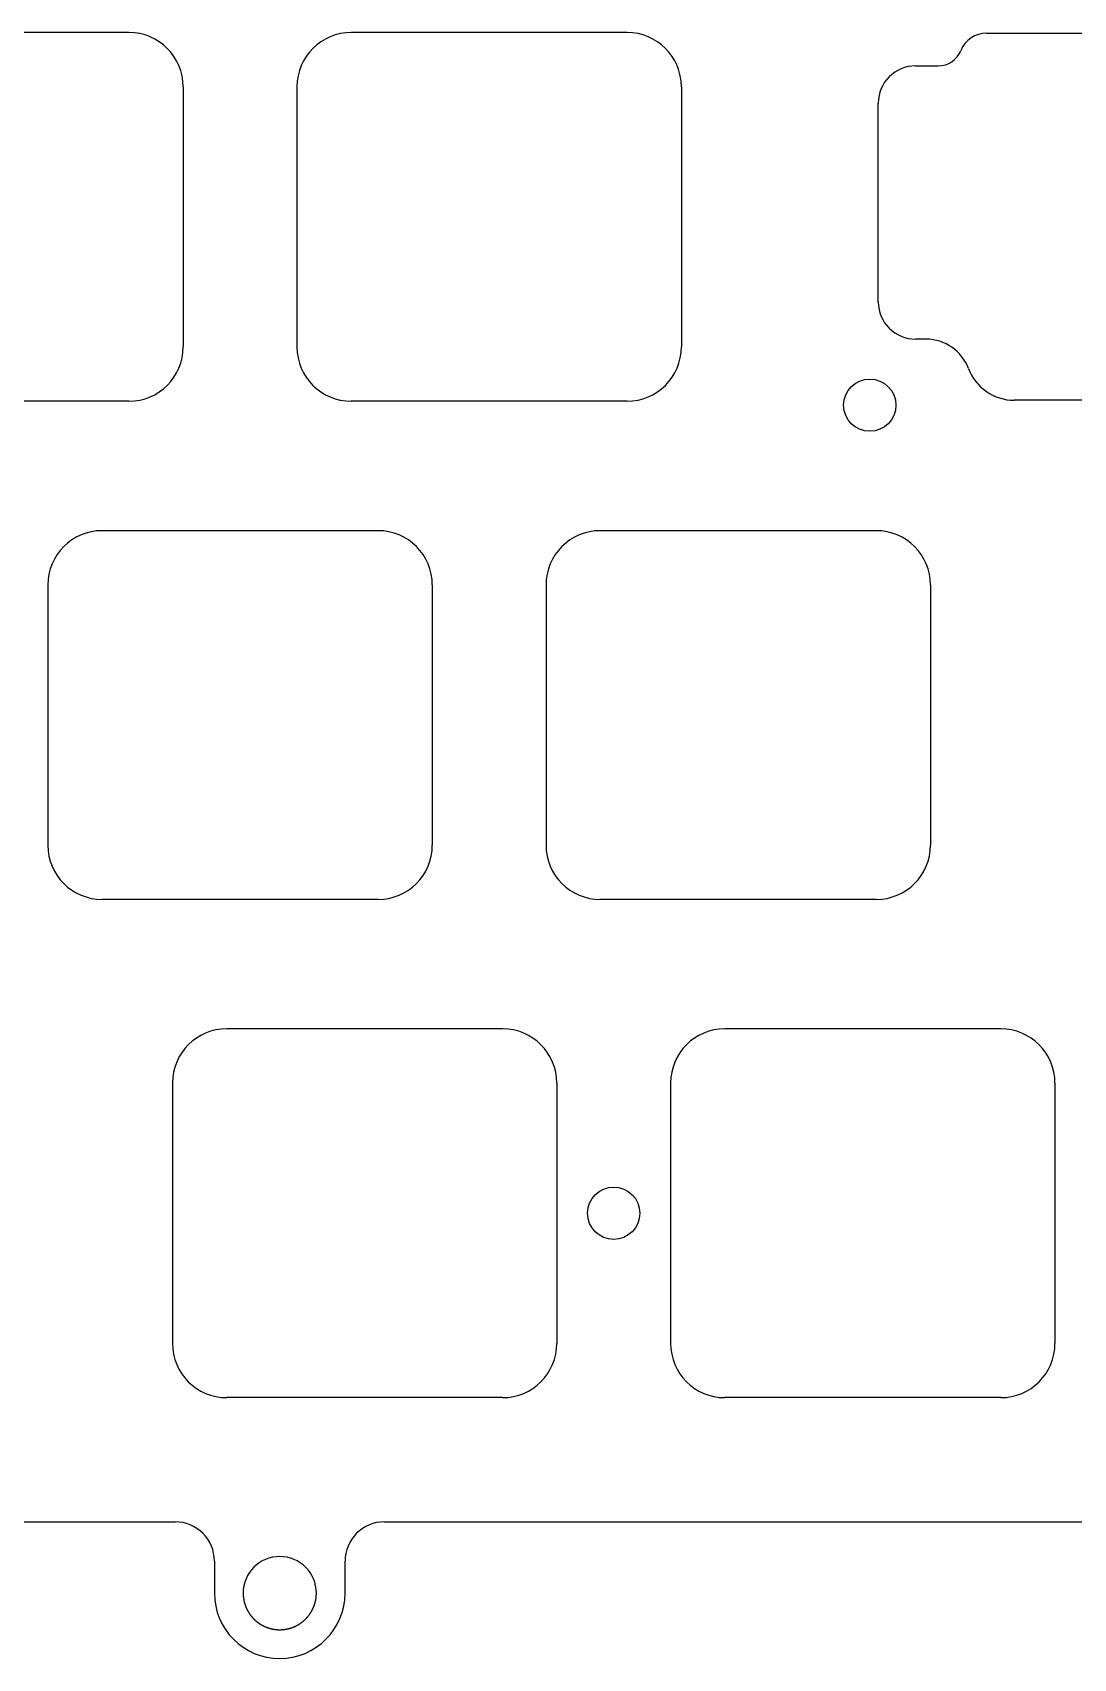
# Model space of a CAD drawing. Header units: millimetres. Extents: x -10 to 277, y -93 to 22.
# Drawn here: x 206.4 to 246.2, y -93.2 to -31 of the extents above; entities that cross this region are included whole.
import ezdxf

# ---------------------------------------------------------------- set-up
doc = ezdxf.new("R2010")
doc.units = ezdxf.units.MM
doc.layers.add('BLACK', color=7, linetype='CONTINUOUS')
doc.layers.add('Edge.Cuts', color=53, linetype='CONTINUOUS', true_color=0xc8a339)

msp = doc.modelspace()

# ---------------------------------------------------------------- linework, layer by layer
at = {"layer": 'BLACK', "linetype": 'Continuous'}
for p, q in [((238.6375, -50.1), (228.087499, -50.1)), ((226.0125, -52.175), (226.0125, -62.125001)), ((240.7125, -52.175), (240.7125, -62.125)), ((238.6375, -64.2), (228.0875, -64.2))]:
    msp.add_line(p, q, dxfattribs=at)
at = {"layer": 'BLACK'}
for centre, radius, start, end in [((228.087504, -52.175004), 2.075004, 90.00013806, 179.99988955), ((238.6375, -52.175), 2.075, 0, 90), ((228.087502, -62.124998), 2.075002, 180.00008284, 269.99994478), ((238.6375, -62.125), 2.075, 270, 0)]:
    msp.add_arc(centre, radius, start, end, dxfattribs=at)
at = {"layer": 'Edge.Cuts', "linetype": 'CONTINUOUS'}
for p, q in [((210.0625, -31.05), (199.5125, -31.05)), ((229.1125, -31.05), (218.5625, -31.05)), ((212.1375, -33.125), (212.1375, -43.075)), ((216.4875, -33.125), (216.4875, -43.075)), ((231.1875, -33.125), (231.1875, -43.075)), ((210.0625, -45.15), (199.5125, -45.15)), ((229.1125, -45.15), (218.5625, -45.15)), ((219.5875, -50.1), (209.0375, -50.1)), ((206.9625, -52.175), (206.9625, -62.125)), ((221.6625, -52.175), (221.6625, -62.125)), ((219.5875, -64.2), (209.0375, -64.2)), ((54.8705, -88), (211.8295, -88)), ((219.8295, -88), (270.6, -88)), ((213.3295, -89.5), (213.3295, -90.725023)), ((218.3295, -90.725023), (218.3295, -89.5)), ((214.4295, -90.725023), (214.42951, -90.730399)), ((214.42951, -90.730399), (214.42954, -90.735796)), ((214.42954, -90.735796), (214.429591, -90.741159)), ((214.429591, -90.741159), (214.429661, -90.746542)), ((214.429661, -90.746542), (214.429752, -90.751893)), ((214.429752, -90.751893), (214.429863, -90.757263)), ((214.429863, -90.757263), (214.429993, -90.762601)), ((214.429993, -90.762601), (214.430145, -90.76796)), ((214.430145, -90.76796), (214.430315, -90.773287)), ((214.430315, -90.773287), (214.430506, -90.778633)), ((217.228233, -90.785151), (217.22864, -90.774586)), ((217.22864, -90.774586), (217.228969, -90.764002)), ((217.228969, -90.764002), (217.229219, -90.753399)), ((217.229219, -90.753399), (217.22939, -90.742774)), ((217.22939, -90.742774), (217.229482, -90.732127)), ((217.229482, -90.732127), (217.2295, -90.725023)), ((214.430506, -90.778633), (214.430717, -90.78395)), ((214.430717, -90.78395), (214.430948, -90.789285)), ((214.430948, -90.789285), (214.431198, -90.794592)), ((214.431198, -90.794592), (214.43147, -90.799917)), ((214.43147, -90.799917), (214.43176, -90.805214)), ((214.43176, -90.805214), (214.432071, -90.810528)), ((214.432071, -90.810528), (214.432401, -90.815816)), ((214.432401, -90.815816), (214.432752, -90.821121)), ((214.432752, -90.821121), (214.433122, -90.8264)), ((214.433122, -90.8264), (214.433513, -90.831696)), ((214.433513, -90.831696), (214.433922, -90.836967)), ((214.433922, -90.836967), (214.434353, -90.842254)), ((214.434353, -90.842254), (214.434802, -90.847517)), ((214.434802, -90.847517), (214.435273, -90.852796)), ((214.435273, -90.852796), (214.435762, -90.858052)), ((214.435762, -90.858052), (214.436272, -90.863323)), ((214.436272, -90.863323), (214.436801, -90.868571)), ((214.436801, -90.868571), (214.437351, -90.873834)), ((214.437351, -90.873834), (214.437919, -90.879076)), ((214.437919, -90.879076), (214.43851, -90.884332)), ((214.43851, -90.884332), (214.439117, -90.889566)), ((214.439117, -90.889566), (214.439747, -90.894816)), ((214.439747, -90.894816), (214.440395, -90.900044)), ((214.440395, -90.900044), (214.441065, -90.905287)), ((214.441065, -90.905287), (214.441752, -90.910509)), ((214.441752, -90.910509), (214.442462, -90.915746)), ((214.442462, -90.915746), (214.443189, -90.920962)), ((214.443189, -90.920962), (214.443939, -90.926192)), ((214.443939, -90.926192), (214.444706, -90.931403)), ((214.444706, -90.931403), (214.445495, -90.936628)), ((214.445495, -90.936628), (214.446302, -90.941834)), ((214.446302, -90.941834), (214.447131, -90.947053)), ((214.447131, -90.947053), (214.447978, -90.952253)), ((214.447978, -90.952253), (214.448848, -90.957467)), ((214.448848, -90.957467), (214.449734, -90.962663)), ((214.449734, -90.962663), (214.450644, -90.967872)), ((214.450644, -90.967872), (214.45157, -90.973063)), ((214.45157, -90.973063), (214.45252, -90.978267)), ((214.45252, -90.978267), (214.453486, -90.983454)), ((214.453486, -90.983454), (214.454476, -90.988653)), ((214.454476, -90.988653), (214.455483, -90.993836)), ((214.455483, -90.993836), (214.456512, -90.99903)), ((214.456512, -90.99903), (214.457559, -91.004209)), ((214.457559, -91.004209), (214.458629, -91.0094)), ((214.458629, -91.0094), (214.459716, -91.014575)), ((214.459716, -91.014575), (214.460827, -91.019761)), ((214.460827, -91.019761), (214.461954, -91.024933)), ((214.461954, -91.024933), (214.463105, -91.030115)), ((214.463105, -91.030115), (214.464272, -91.035283)), ((214.464272, -91.035283), (214.465463, -91.040462)), ((214.465463, -91.040462), (214.466672, -91.045627)), ((214.466672, -91.045627), (214.467903, -91.050802)), ((214.467903, -91.050802), (214.469152, -91.055964)), ((214.469152, -91.055964), (214.470424, -91.061136)), ((214.470424, -91.061136), (214.471714, -91.066295)), ((214.471714, -91.066295), (214.473026, -91.071464)), ((214.473026, -91.071464), (214.474357, -91.076619)), ((214.474357, -91.076619), (214.47571, -91.081786)), ((214.47571, -91.081786), (214.477081, -91.086939)), ((214.477081, -91.086939), (214.478476, -91.092102)), ((214.478476, -91.092102), (214.479887, -91.097253)), ((214.479887, -91.097253), (214.481323, -91.102413)), ((214.481323, -91.102413), (214.482776, -91.107562)), ((214.482776, -91.107562), (214.484252, -91.11272)), ((214.484252, -91.11272), (214.4855, -91.117023)), ((214.4855, -91.117023), (214.486993, -91.122108)), ((214.486993, -91.122108), (214.488511, -91.127202)), ((214.488511, -91.127202), (214.490043, -91.132277)), ((214.490043, -91.132277), (214.4916, -91.137361)), ((214.4916, -91.137361), (214.493171, -91.142425)), ((214.493171, -91.142425), (214.494766, -91.147498)), ((214.494766, -91.147498), (214.496376, -91.152551)), ((214.496376, -91.152551), (214.498009, -91.157613)), ((214.498009, -91.157613), (214.499657, -91.162654)), ((214.499657, -91.162654), (214.501329, -91.167703)), ((214.501329, -91.167703), (214.503016, -91.172732)), ((214.503016, -91.172732), (214.504726, -91.177769)), ((214.504726, -91.177769), (214.506451, -91.182785)), ((214.506451, -91.182785), (214.508199, -91.187808)), ((214.508199, -91.187808), (214.509961, -91.192811)), ((214.509961, -91.192811), (214.511748, -91.197821)), ((214.511748, -91.197821), (214.513548, -91.20281)), ((214.513548, -91.20281), (214.515372, -91.207805)), ((214.515372, -91.207805), (214.517209, -91.21278)), ((214.517209, -91.21278), (214.519071, -91.217761)), ((214.519071, -91.217761), (214.520946, -91.222722)), ((214.520946, -91.222722), (214.522845, -91.227688)), ((214.522845, -91.227688), (214.524757, -91.232633)), ((214.524757, -91.232633), (214.526693, -91.237584)), ((214.526693, -91.237584), (214.528643, -91.242514)), ((214.528643, -91.242514), (214.530616, -91.247449)), ((214.530616, -91.247449), (214.532603, -91.252363)), ((214.532603, -91.252363), (214.534613, -91.257282)), ((214.534613, -91.257282), (214.536636, -91.262181)), ((214.536636, -91.262181), (214.538683, -91.267083)), ((214.538683, -91.267083), (214.540743, -91.271965)), ((214.540743, -91.271965), (214.542827, -91.276851)), ((214.542827, -91.276851), (214.544923, -91.281717)), ((214.544923, -91.281717), (214.547043, -91.286586)), ((214.547043, -91.286586), (214.549176, -91.291434)), ((214.549176, -91.291434), (214.551333, -91.296286)), ((214.551333, -91.296286), (214.553502, -91.301117)), ((214.553502, -91.301117), (214.555695, -91.305951)), ((214.555695, -91.305951), (214.5579, -91.310765)), ((214.5579, -91.310765), (214.560129, -91.315581)), ((214.560129, -91.315581), (214.562371, -91.320377)), ((214.562371, -91.320377), (214.564635, -91.325176)), ((214.564635, -91.325176), (214.566913, -91.329954)), ((214.566913, -91.329954), (214.569214, -91.334734)), ((214.569214, -91.334734), (214.571527, -91.339494)), ((214.571527, -91.339494), (214.573863, -91.344255)), ((214.573863, -91.344255), (214.576212, -91.348997)), ((214.576212, -91.348997), (214.578584, -91.35374)), ((214.578584, -91.35374), (214.580969, -91.358463)), ((214.580969, -91.358463), (214.583376, -91.363187)), ((214.583376, -91.363187), (214.585796, -91.367891)), ((214.585796, -91.367891), (214.58824, -91.372596)), ((214.58824, -91.372596), (214.590695, -91.377281)), ((214.590695, -91.377281), (214.593173, -91.381968)), ((214.593173, -91.381968), (214.595664, -91.386634)), ((214.595664, -91.386634), (214.598178, -91.3913)), ((214.598178, -91.3913), (214.600704, -91.395947)), ((214.600704, -91.395947), (214.603253, -91.400594)), ((217.052953, -91.40564), (217.058045, -91.396408)), ((217.058045, -91.396408), (217.063066, -91.387137)), ((217.063066, -91.387137), (217.068017, -91.377828)), ((217.068017, -91.377828), (217.072898, -91.368482)), ((217.072898, -91.368482), (217.077708, -91.359099)), ((217.077708, -91.359099), (217.082448, -91.349679)), ((217.082448, -91.349679), (217.087117, -91.340222)), ((217.087117, -91.340222), (217.091715, -91.33073)), ((217.091715, -91.33073), (217.096242, -91.321201)), ((217.096242, -91.321201), (217.100697, -91.311638)), ((217.100697, -91.311638), (217.105081, -91.30204)), ((217.105081, -91.30204), (217.109392, -91.292407)), ((217.109392, -91.292407), (217.113632, -91.282741)), ((217.113632, -91.282741), (217.117799, -91.273042)), ((217.117799, -91.273042), (217.121894, -91.26331)), ((217.121894, -91.26331), (217.125915, -91.253546)), ((217.125915, -91.253546), (217.129864, -91.243751)), ((217.129864, -91.243751), (217.133739, -91.233925)), ((217.133739, -91.233925), (217.13754, -91.22407)), ((217.13754, -91.22407), (217.141268, -91.214185)), ((217.141268, -91.214185), (217.144921, -91.204271)), ((217.144921, -91.204271), (217.148499, -91.19433)), ((217.148499, -91.19433), (217.152002, -91.184362)), ((217.152002, -91.184362), (217.15543, -91.174369)), ((217.15543, -91.174369), (217.158783, -91.16435)), ((217.158783, -91.16435), (217.16206, -91.154307)), ((217.16206, -91.154307), (217.16526, -91.144242)), ((217.16526, -91.144242), (217.168384, -91.134155)), ((217.168384, -91.134155), (217.171431, -91.124047)), ((217.171431, -91.124047), (217.1735, -91.117023)), ((217.1735, -91.117023), (217.176451, -91.106762)), ((217.176451, -91.106762), (217.179321, -91.096496)), ((217.179321, -91.096496), (217.182109, -91.086227)), ((217.182109, -91.086227), (217.184816, -91.075954)), ((217.184816, -91.075954), (217.187442, -91.065676)), ((217.187442, -91.065676), (217.189987, -91.055393)), ((217.189987, -91.055393), (217.192451, -91.045105)), ((217.192451, -91.045105), (217.194835, -91.034811)), ((217.194835, -91.034811), (217.197138, -91.024512)), ((217.197138, -91.024512), (217.199361, -91.014206)), ((217.199361, -91.014206), (217.201505, -91.003894)), ((217.201505, -91.003894), (217.203568, -90.993576)), ((217.203568, -90.993576), (217.205552, -90.98325)), ((217.205552, -90.98325), (217.207456, -90.972917)), ((217.207456, -90.972917), (217.20928, -90.962576)), ((217.20928, -90.962576), (217.211026, -90.952227)), ((217.211026, -90.952227), (217.212692, -90.941869)), ((217.212692, -90.941869), (217.214279, -90.931503)), ((217.214279, -90.931503), (217.215787, -90.921127)), ((217.215787, -90.921127), (217.217216, -90.910741)), ((217.217216, -90.910741), (217.218567, -90.900345)), ((217.218567, -90.900345), (217.219838, -90.889938)), ((217.219838, -90.889938), (217.221031, -90.879519)), ((217.221031, -90.879519), (217.222146, -90.869089)), ((217.222146, -90.869089), (217.223181, -90.858647)), ((217.223181, -90.858647), (217.224139, -90.848191)), ((217.224139, -90.848191), (217.225017, -90.837722)), ((217.225017, -90.837722), (217.225817, -90.827239)), ((217.225817, -90.827239), (217.226539, -90.816741)), ((217.226539, -90.816741), (217.227182, -90.806228)), ((217.227182, -90.806228), (217.227747, -90.795698)), ((217.227747, -90.795698), (217.228233, -90.785151)), ((214.603253, -91.400594), (214.605813, -91.405221)), ((214.605813, -91.405221), (214.608398, -91.409849)), ((214.608398, -91.409849), (214.610993, -91.414457)), ((214.610993, -91.414457), (214.613612, -91.419064)), ((214.613612, -91.419064), (214.616243, -91.423652)), ((214.616243, -91.423652), (214.618897, -91.42824)), ((214.618897, -91.42824), (214.621563, -91.432808)), ((214.621563, -91.432808), (214.624252, -91.437376)), ((214.624252, -91.437376), (214.626952, -91.441924)), ((214.626952, -91.441924), (214.629676, -91.446471)), ((214.629676, -91.446471), (214.632411, -91.451)), ((214.632411, -91.451), (214.63517, -91.455527)), ((214.63517, -91.455527), (214.63794, -91.460035)), ((214.63794, -91.460035), (214.640733, -91.464541)), ((214.640733, -91.464541), (214.643537, -91.469029)), ((214.643537, -91.469029), (214.646365, -91.473515)), ((214.646365, -91.473515), (214.649204, -91.477983)), ((214.649204, -91.477983), (214.652066, -91.482448)), ((214.652066, -91.482448), (214.65494, -91.486895)), ((214.65494, -91.486895), (214.657836, -91.49134)), ((214.657836, -91.49134), (214.660744, -91.495766)), ((214.660744, -91.495766), (214.663675, -91.50019)), ((214.663675, -91.50019), (214.666618, -91.504596)), ((214.666618, -91.504596), (214.669583, -91.508999)), ((214.669583, -91.508999), (214.67256, -91.513384)), ((214.67256, -91.513384), (214.67556, -91.517766)), ((214.67556, -91.517766), (214.678572, -91.52213)), ((214.678572, -91.52213), (214.681606, -91.526492)), ((214.681606, -91.526492), (214.684651, -91.530835)), ((214.684651, -91.530835), (214.68772, -91.535175)), ((214.68772, -91.535175), (214.6908, -91.539497)), ((214.6908, -91.539497), (214.693902, -91.543816)), ((214.693902, -91.543816), (214.697017, -91.548117)), ((214.697017, -91.548117), (214.700154, -91.552416)), ((214.700154, -91.552416), (214.703302, -91.556695)), ((214.703302, -91.556695), (214.706473, -91.560972)), ((214.706473, -91.560972), (214.7095, -91.565023)), ((214.7095, -91.565023), (214.712627, -91.569176)), ((214.712627, -91.569176), (214.715777, -91.573326)), ((214.715777, -91.573326), (214.718944, -91.577464)), ((214.718944, -91.577464), (214.722133, -91.581599)), ((214.722133, -91.581599), (214.725338, -91.585723)), ((214.725338, -91.585723), (214.728566, -91.589842)), ((214.728566, -91.589842), (214.73181, -91.593949)), ((214.73181, -91.593949), (214.735075, -91.598052)), ((214.735075, -91.598052), (214.738357, -91.602142)), ((214.738357, -91.602142), (214.74166, -91.606228)), ((214.74166, -91.606228), (214.744979, -91.610301)), ((214.744979, -91.610301), (214.74832, -91.614368)), ((214.74832, -91.614368), (214.751675, -91.618423)), ((214.751675, -91.618423), (214.755052, -91.622472)), ((214.755052, -91.622472), (214.758443, -91.626507)), ((214.758443, -91.626507), (214.761856, -91.630536)), ((214.761856, -91.630536), (214.765283, -91.634551)), ((214.765283, -91.634551), (214.768732, -91.63856)), ((214.768732, -91.63856), (214.772194, -91.642554)), ((214.772194, -91.642554), (214.775677, -91.646543)), ((214.775677, -91.646543), (214.779174, -91.650516)), ((214.779174, -91.650516), (214.782692, -91.654482)), ((214.782692, -91.654482), (214.786222, -91.658433)), ((214.786222, -91.658433), (214.789774, -91.662377)), ((214.789774, -91.662377), (214.793338, -91.666305)), ((214.793338, -91.666305), (214.796923, -91.670227)), ((214.796923, -91.670227), (214.80052, -91.674131)), ((214.80052, -91.674131), (214.804138, -91.678029)), ((214.804138, -91.678029), (214.807767, -91.68191)), ((214.807767, -91.68191), (214.811417, -91.685783)), ((214.811417, -91.685783), (214.815078, -91.68964)), ((214.815078, -91.68964), (214.81876, -91.693488)), ((214.81876, -91.693488), (214.822453, -91.697319)), ((214.822453, -91.697319), (214.826166, -91.701142)), ((214.826166, -91.701142), (214.829889, -91.704948)), ((214.829889, -91.704948), (214.833633, -91.708745)), ((214.833633, -91.708745), (214.837387, -91.712524)), ((214.837387, -91.712524), (214.841161, -91.716295)), ((214.841161, -91.716295), (214.844945, -91.720047)), ((214.844945, -91.720047), (214.848748, -91.72379)), ((214.848748, -91.72379), (214.852562, -91.727515)), ((214.852562, -91.727515), (214.856395, -91.731232)), ((214.856395, -91.731232), (214.860237, -91.734929)), ((214.860237, -91.734929), (214.864098, -91.738617)), ((214.864098, -91.738617), (214.867969, -91.742286)), ((214.867969, -91.742286), (214.871859, -91.745945)), ((214.871859, -91.745945), (214.875757, -91.749585)), ((214.875757, -91.749585), (214.879675, -91.753216)), ((214.879675, -91.753216), (214.883601, -91.756827)), ((214.883601, -91.756827), (214.887546, -91.760428)), ((214.887546, -91.760428), (214.891499, -91.76401)), ((214.891499, -91.76401), (214.895471, -91.767581)), ((214.895471, -91.767581), (214.899451, -91.771132)), ((214.899451, -91.771132), (214.903449, -91.774674)), ((214.903449, -91.774674), (214.907455, -91.778194)), ((214.907455, -91.778194), (214.911479, -91.781705)), ((214.911479, -91.781705), (214.915511, -91.785195)), ((214.915511, -91.785195), (214.91956, -91.788675)), ((214.91956, -91.788675), (214.923617, -91.792134)), ((214.923617, -91.792134), (214.927692, -91.795582)), ((214.927692, -91.795582), (214.931773, -91.799009)), ((214.931773, -91.799009), (214.935873, -91.802426)), ((214.935873, -91.802426), (214.939979, -91.805822)), ((214.939979, -91.805822), (214.944103, -91.809206)), ((214.944103, -91.809206), (214.948233, -91.81257)), ((214.948233, -91.81257), (214.95238, -91.815922)), ((214.95238, -91.815922), (214.956534, -91.819253)), ((214.956534, -91.819253), (214.960705, -91.822572)), ((214.960705, -91.822572), (214.964882, -91.82587)), ((214.964882, -91.82587), (214.969076, -91.829157)), ((214.969076, -91.829157), (214.973275, -91.832422)), ((214.973275, -91.832422), (214.977492, -91.835675)), ((214.977492, -91.835675), (214.981714, -91.838907)), ((214.981714, -91.838907), (214.985953, -91.842127)), ((214.985953, -91.842127), (214.990197, -91.845325)), ((214.990197, -91.845325), (214.994458, -91.848511)), ((214.994458, -91.848511), (214.998724, -91.851676)), ((214.998724, -91.851676), (215.003007, -91.854828)), ((215.003007, -91.854828), (215.007293, -91.857958)), ((215.007293, -91.857958), (215.011597, -91.861076)), ((215.011597, -91.861076), (215.015905, -91.864172)), ((215.015905, -91.864172), (215.02023, -91.867255)), ((215.02023, -91.867255), (215.024558, -91.870317)), ((215.024558, -91.870317), (215.028904, -91.873365)), ((215.028904, -91.873365), (215.033252, -91.876392)), ((215.033252, -91.876392), (215.037618, -91.879406)), ((215.037618, -91.879406), (215.041986, -91.882398)), ((215.041986, -91.882398), (215.046372, -91.885376)), ((215.046372, -91.885376), (215.05076, -91.888333)), ((215.05076, -91.888333), (215.055165, -91.891277)), ((215.055165, -91.891277), (215.059572, -91.894198)), ((215.059572, -91.894198), (215.063996, -91.897106)), ((215.063996, -91.897106), (215.068423, -91.899992)), ((215.068423, -91.899992), (215.072866, -91.902864)), ((215.072866, -91.902864), (215.077311, -91.905715)), ((215.077311, -91.905715), (215.081773, -91.908551)), ((215.081773, -91.908551), (215.086237, -91.911366)), ((215.086237, -91.911366), (215.090716, -91.914166)), ((215.090716, -91.914166), (215.095199, -91.916945)), ((215.095199, -91.916945), (215.099696, -91.91971)), ((215.099696, -91.91971), (215.104196, -91.922452)), ((215.104196, -91.922452), (215.108712, -91.92518)), ((215.108712, -91.92518), (215.113229, -91.927887)), ((215.113229, -91.927887), (215.117762, -91.930579)), ((215.117762, -91.930579), (215.122297, -91.933249)), ((215.122297, -91.933249), (215.126847, -91.935905)), ((215.126847, -91.935905), (215.131399, -91.938538)), ((215.131399, -91.938538), (215.135966, -91.941157)), ((215.135966, -91.941157), (215.140535, -91.943754)), ((215.140535, -91.943754), (215.145119, -91.946337)), ((215.145119, -91.946337), (215.149704, -91.948897)), ((215.149704, -91.948897), (215.154305, -91.951443)), ((215.154305, -91.951443), (215.158907, -91.953966)), ((215.158907, -91.953966), (215.163523, -91.956475)), ((215.163523, -91.956475), (215.170676, -91.960317)), ((215.170676, -91.960317), (215.17532, -91.962782)), ((215.17532, -91.962782), (215.179977, -91.965232)), ((215.179977, -91.965232), (215.184646, -91.967665)), ((215.184646, -91.967665), (215.189328, -91.970083)), ((215.189328, -91.970083), (215.19402, -91.972483)), ((215.19402, -91.972483), (215.198726, -91.974868)), ((215.198726, -91.974868), (215.203442, -91.977236)), ((215.203442, -91.977236), (215.208171, -91.979587)), ((215.208171, -91.979587), (215.21291, -91.981921)), ((215.21291, -91.981921), (215.217662, -91.98424)), ((215.217662, -91.98424), (215.222422, -91.98654)), ((215.222422, -91.98654), (215.227196, -91.988824)), ((215.227196, -91.988824), (215.231978, -91.99109)), ((215.231978, -91.99109), (215.236772, -91.99334)), ((215.236772, -91.99334), (215.241575, -91.995572)), ((215.241575, -91.995572), (215.24639, -91.997787)), ((215.24639, -91.997787), (215.251212, -91.999983)), ((215.251212, -91.999983), (215.256047, -92.002163)), ((215.256047, -92.002163), (215.260888, -92.004325)), ((215.260888, -92.004325), (215.265742, -92.00647)), ((215.265742, -92.00647), (215.270602, -92.008595)), ((215.270602, -92.008595), (215.275474, -92.010704)), ((215.275474, -92.010704), (215.280352, -92.012794)), ((215.280352, -92.012794), (215.285241, -92.014867)), ((215.285241, -92.014867), (215.290136, -92.016921)), ((215.290136, -92.016921), (215.295043, -92.018958)), ((215.295043, -92.018958), (215.299954, -92.020975)), ((216.354893, -92.022663), (216.364711, -92.018646)), ((216.364711, -92.018646), (216.374498, -92.014555)), ((216.374498, -92.014555), (216.384251, -92.010392)), ((216.384251, -92.010392), (216.393969, -92.006156)), ((216.393969, -92.006156), (216.403651, -92.00185)), ((216.403651, -92.00185), (216.413295, -91.997473)), ((216.413295, -91.997473), (216.4229, -91.993025)), ((216.4229, -91.993025), (216.432465, -91.988509)), ((216.432465, -91.988509), (216.441988, -91.983924)), ((216.441988, -91.983924), (216.451467, -91.979271)), ((216.451467, -91.979271), (216.460902, -91.974551)), ((216.460902, -91.974551), (216.470291, -91.969764)), ((216.470291, -91.969764), (216.479632, -91.964912)), ((216.479632, -91.964912), (216.488323, -91.960317)), ((216.488323, -91.960317), (216.49754, -91.955356)), ((216.49754, -91.955356), (216.506724, -91.950322)), ((216.506724, -91.950322), (216.515877, -91.945215)), ((216.515877, -91.945215), (216.524995, -91.940035)), ((216.524995, -91.940035), (216.534081, -91.934782)), ((216.534081, -91.934782), (216.543132, -91.929456)), ((216.543132, -91.929456), (216.552149, -91.924059)), ((216.552149, -91.924059), (216.561131, -91.918589)), ((216.561131, -91.918589), (216.570077, -91.913048)), ((216.570077, -91.913048), (216.578987, -91.907435)), ((216.578987, -91.907435), (216.587861, -91.901751)), ((216.587861, -91.901751), (216.596697, -91.895996)), ((216.596697, -91.895996), (216.605495, -91.89017)), ((216.605495, -91.89017), (216.614255, -91.884274)), ((216.614255, -91.884274), (216.622976, -91.878308)), ((216.622976, -91.878308), (216.631657, -91.872273)), ((216.631657, -91.872273), (216.640297, -91.866169)), ((216.640297, -91.866169), (216.648897, -91.859996)), ((216.648897, -91.859996), (216.657455, -91.853754)), ((216.657455, -91.853754), (216.665971, -91.847445)), ((216.665971, -91.847445), (216.674444, -91.841068)), ((216.674444, -91.841068), (216.682873, -91.834625)), ((216.682873, -91.834625), (216.691257, -91.828115)), ((216.691257, -91.828115), (216.699597, -91.821539)), ((216.699597, -91.821539), (216.70789, -91.814898)), ((216.70789, -91.814898), (216.716136, -91.808192)), ((216.716136, -91.808192), (216.724335, -91.801422)), ((216.724335, -91.801422), (216.732485, -91.794588)), ((216.732485, -91.794588), (216.740587, -91.787692)), ((216.740587, -91.787692), (216.748638, -91.780733)), ((216.748638, -91.780733), (216.756638, -91.773713)), ((216.756638, -91.773713), (216.764586, -91.766633)), ((216.764586, -91.766633), (216.772482, -91.759492)), ((216.772482, -91.759492), (216.780325, -91.752292)), ((216.780325, -91.752292), (216.788112, -91.745034)), ((216.788112, -91.745034), (216.795845, -91.737718)), ((216.795845, -91.737718), (216.803521, -91.730346)), ((216.803521, -91.730346), (216.81114, -91.722918)), ((216.81114, -91.722918), (216.818701, -91.715436)), ((216.818701, -91.715436), (216.826202, -91.7079)), ((216.826202, -91.7079), (216.833644, -91.700311)), ((216.833644, -91.700311), (216.841024, -91.692671)), ((216.841024, -91.692671), (216.848342, -91.68498)), ((216.848342, -91.68498), (216.855597, -91.67724)), ((216.855597, -91.67724), (216.862788, -91.669451)), ((216.862788, -91.669451), (216.869914, -91.661616)), ((216.869914, -91.661616), (216.876973, -91.653735)), ((216.876973, -91.653735), (216.883965, -91.645809)), ((216.883965, -91.645809), (216.890889, -91.637841)), ((216.890889, -91.637841), (216.897743, -91.62983)), ((216.897743, -91.62983), (216.904527, -91.62178)), ((216.904527, -91.62178), (216.911239, -91.61369)), ((216.911239, -91.61369), (216.917879, -91.605563)), ((216.917879, -91.605563), (216.924445, -91.5974)), ((216.924445, -91.5974), (216.930936, -91.589203)), ((216.930936, -91.589203), (216.937352, -91.580973)), ((216.937352, -91.580973), (216.943691, -91.572711)), ((216.943691, -91.572711), (216.9495, -91.565023)), ((216.9495, -91.565023), (216.95583, -91.556516)), ((216.95583, -91.556516), (216.962092, -91.547968)), ((216.962092, -91.547968), (216.968286, -91.539377)), ((216.968286, -91.539377), (216.974411, -91.530746)), ((216.974411, -91.530746), (216.980468, -91.522073)), ((216.980468, -91.522073), (216.986457, -91.513359)), ((216.986457, -91.513359), (216.992377, -91.504603)), ((216.992377, -91.504603), (216.998228, -91.495807)), ((216.998228, -91.495807), (217.004011, -91.486971)), ((217.004011, -91.486971), (217.009725, -91.478093)), ((217.009725, -91.478093), (217.015371, -91.469176)), ((217.015371, -91.469176), (217.020947, -91.460218)), ((217.020947, -91.460218), (217.026455, -91.45122)), ((217.026455, -91.45122), (217.031893, -91.442183)), ((217.031893, -91.442183), (217.037262, -91.433106)), ((217.037262, -91.433106), (217.042562, -91.423989)), ((217.042562, -91.423989), (217.047793, -91.414834)), ((217.047793, -91.414834), (217.052953, -91.40564)), ((215.299954, -92.020975), (215.304877, -92.022975)), ((215.304877, -92.022975), (215.309804, -92.024955)), ((215.309804, -92.024955), (215.314743, -92.026918)), ((215.314743, -92.026918), (215.319685, -92.028862)), ((215.319685, -92.028862), (215.324638, -92.030787)), ((215.324638, -92.030787), (215.329595, -92.032693)), ((215.329595, -92.032693), (215.334563, -92.034582)), ((215.334563, -92.034582), (215.339533, -92.03645)), ((215.339533, -92.03645), (215.344514, -92.038301)), ((215.344514, -92.038301), (215.349498, -92.040131)), ((215.349498, -92.040131), (215.354492, -92.041944)), ((215.354492, -92.041944), (215.359488, -92.043737)), ((215.359488, -92.043737), (215.364494, -92.045511)), ((215.364494, -92.045511), (215.369502, -92.047265)), ((215.369502, -92.047265), (215.37452, -92.049001)), ((215.37452, -92.049001), (215.379539, -92.050717)), ((215.379539, -92.050717), (215.384568, -92.052415)), ((215.384568, -92.052415), (215.389598, -92.054091)), ((215.389598, -92.054091), (215.394637, -92.05575)), ((215.394637, -92.05575), (215.399677, -92.057388)), ((215.399677, -92.057388), (215.404726, -92.059008)), ((215.404726, -92.059008), (215.409775, -92.060607)), ((215.409775, -92.060607), (215.414833, -92.062188)), ((215.414833, -92.062188), (215.41989, -92.063747)), ((215.41989, -92.063747), (215.424957, -92.065289)), ((215.424957, -92.065289), (215.430023, -92.066809)), ((215.430023, -92.066809), (215.435097, -92.068311)), ((215.435097, -92.068311), (215.44017, -92.069791)), ((215.44017, -92.069791), (215.445252, -92.071254)), ((215.445252, -92.071254), (215.450332, -92.072695)), ((215.450332, -92.072695), (215.455421, -92.074117)), ((215.455421, -92.074117), (215.460507, -92.075518)), ((215.460507, -92.075518), (215.465602, -92.076901)), ((215.465602, -92.076901), (215.470694, -92.078262)), ((215.470694, -92.078262), (215.475795, -92.079605)), ((215.475795, -92.079605), (215.484884, -92.081946)), ((215.484884, -92.081946), (215.495077, -92.084493)), ((215.495077, -92.084493), (215.505303, -92.086967)), ((215.505303, -92.086967), (215.515561, -92.089365)), ((215.515561, -92.089365), (215.525849, -92.091688)), ((215.525849, -92.091688), (215.536165, -92.093936)), ((215.536165, -92.093936), (215.546509, -92.096108)), ((215.546509, -92.096108), (215.556878, -92.098204)), ((215.556878, -92.098204), (215.562072, -92.099223)), ((215.562072, -92.099223), (215.567272, -92.100222)), ((215.567272, -92.100222), (215.572477, -92.101203)), ((215.572477, -92.101203), (215.577688, -92.102164)), ((215.577688, -92.102164), (215.582904, -92.103106)), ((215.582904, -92.103106), (215.588126, -92.104028)), ((215.588126, -92.104028), (215.593352, -92.104931)), ((215.593352, -92.104931), (215.598583, -92.105814)), ((215.598583, -92.105814), (215.603819, -92.106678)), ((215.603819, -92.106678), (215.609059, -92.107523)), ((215.609059, -92.107523), (215.614303, -92.108348)), ((215.614303, -92.108348), (215.619551, -92.109153)), ((215.619551, -92.109153), (215.624803, -92.109938)), ((215.624803, -92.109938), (215.630059, -92.110704)), ((215.630059, -92.110704), (215.635318, -92.11145)), ((215.635318, -92.11145), (215.64058, -92.112177)), ((215.64058, -92.112177), (215.645845, -92.112883)), ((215.645845, -92.112883), (215.651114, -92.11357)), ((215.651114, -92.11357), (215.656384, -92.114237)), ((215.656384, -92.114237), (215.661658, -92.114884)), ((215.661658, -92.114884), (215.666933, -92.115511)), ((215.666933, -92.115511), (215.672212, -92.116119)), ((215.672212, -92.116119), (215.677491, -92.116706)), ((215.677491, -92.116706), (215.682773, -92.117273)), ((215.682773, -92.117273), (215.688055, -92.117821)), ((215.688055, -92.117821), (215.69334, -92.118349)), ((215.69334, -92.118349), (215.698625, -92.118856)), ((215.698625, -92.118856), (215.703913, -92.119344)), ((215.703913, -92.119344), (215.709199, -92.119811)), ((215.709199, -92.119811), (215.714488, -92.120259)), ((215.714488, -92.120259), (215.719776, -92.120686)), ((215.719776, -92.120686), (215.725066, -92.121093)), ((215.725066, -92.121093), (215.730353, -92.121481)), ((215.730353, -92.121481), (215.735643, -92.121848)), ((215.735643, -92.121848), (215.740931, -92.122195)), ((215.740931, -92.122195), (215.74622, -92.122522)), ((215.74622, -92.122522), (215.751506, -92.122829)), ((215.751506, -92.122829), (215.756794, -92.123116)), ((215.756794, -92.123116), (215.762078, -92.123383)), ((215.762078, -92.123383), (215.767364, -92.123629)), ((215.767364, -92.123629), (215.772646, -92.123856)), ((215.772646, -92.123856), (215.777929, -92.124062)), ((215.777929, -92.124062), (215.783207, -92.124249)), ((215.783207, -92.124249), (215.788486, -92.124415)), ((215.788486, -92.124415), (215.793761, -92.124561)), ((215.793761, -92.124561), (215.799036, -92.124687)), ((215.799036, -92.124687), (215.804306, -92.124793)), ((215.804306, -92.124793), (215.809576, -92.124879)), ((215.809576, -92.124879), (215.814841, -92.124945)), ((215.814841, -92.124945), (215.820106, -92.124991)), ((215.820106, -92.124991), (215.8295, -92.125023)), ((215.8295, -92.125023), (215.840005, -92.124983)), ((215.840005, -92.124983), (215.850522, -92.124863)), ((215.850522, -92.124863), (215.86105, -92.124663)), ((215.86105, -92.124663), (215.871588, -92.124383)), ((215.871588, -92.124383), (215.882135, -92.124022)), ((215.882135, -92.124022), (215.892689, -92.123582)), ((215.892689, -92.123582), (215.903249, -92.123061)), ((215.903249, -92.123061), (215.913813, -92.12246)), ((215.913813, -92.12246), (215.92438, -92.121778)), ((215.92438, -92.121778), (215.934949, -92.121017)), ((215.934949, -92.121017), (215.945518, -92.120175)), ((215.945518, -92.120175), (215.956085, -92.119253)), ((215.956085, -92.119253), (215.966649, -92.118251)), ((215.966649, -92.118251), (215.97721, -92.117169)), ((215.97721, -92.117169), (215.987764, -92.116008)), ((215.987764, -92.116008), (215.998311, -92.114767)), ((215.998311, -92.114767), (216.00885, -92.113446)), ((216.00885, -92.113446), (216.019378, -92.112046)), ((216.019378, -92.112046), (216.029894, -92.110567)), ((216.029894, -92.110567), (216.040397, -92.109009)), ((216.040397, -92.109009), (216.050885, -92.107372)), ((216.050885, -92.107372), (216.061357, -92.105657)), ((216.061357, -92.105657), (216.066587, -92.10477)), ((216.066587, -92.10477), (216.071812, -92.103864)), ((216.071812, -92.103864), (216.077032, -92.102938)), ((216.077032, -92.102938), (216.082247, -92.101993)), ((216.082247, -92.101993), (216.087456, -92.101028)), ((216.087456, -92.101028), (216.092661, -92.100044)), ((216.092661, -92.100044), (216.09786, -92.099041)), ((216.09786, -92.099041), (216.103053, -92.098019)), ((216.103053, -92.098019), (216.10824, -92.096977)), ((216.10824, -92.096977), (216.113421, -92.095916)), ((216.113421, -92.095916), (216.118595, -92.094836)), ((216.118595, -92.094836), (216.123764, -92.093737)), ((216.123764, -92.093737), (216.128925, -92.092619)), ((216.128925, -92.092619), (216.13408, -92.091482)), ((216.13408, -92.091482), (216.139227, -92.090326)), ((216.139227, -92.090326), (216.144367, -92.089151)), ((216.144367, -92.089151), (216.1495, -92.087958)), ((216.1495, -92.087958), (216.154626, -92.086745)), ((216.154626, -92.086745), (216.159742, -92.085514)), ((216.159742, -92.085514), (216.164852, -92.084264)), ((216.164852, -92.084264), (216.174115, -92.081946)), ((216.174115, -92.081946), (216.184296, -92.079319)), ((216.184296, -92.079319), (216.194467, -92.076612)), ((216.194467, -92.076612), (216.204627, -92.073826)), ((216.204627, -92.073826), (216.214775, -92.070959)), ((216.214775, -92.070959), (216.224909, -92.068014)), ((216.224909, -92.068014), (216.235029, -92.06499)), ((216.235029, -92.06499), (216.245133, -92.061887)), ((216.245133, -92.061887), (216.255221, -92.058706)), ((216.255221, -92.058706), (216.26529, -92.055446)), ((216.26529, -92.055446), (216.27534, -92.052109)), ((216.27534, -92.052109), (216.285369, -92.048695)), ((216.285369, -92.048695), (216.295377, -92.045204)), ((216.295377, -92.045204), (216.305361, -92.041636)), ((216.305361, -92.041636), (216.315321, -92.037992)), ((216.315321, -92.037992), (216.325256, -92.034272)), ((216.325256, -92.034272), (216.335163, -92.030477)), ((216.335163, -92.030477), (216.345043, -92.026607)), ((216.345043, -92.026607), (216.354893, -92.022663))]:
    msp.add_line(p, q, dxfattribs=at)
at = {"layer": 'Edge.Cuts', "linetype": 'Continuous'}
for p, q in [((242.86593, -31.0724), (266.72117, -31.0724)), ((240.14311, -32.32456), (241.00872, -32.32456)), ((238.71811, -41.35044), (238.71811, -33.74956)), ((240.54715, -42.77544), (240.14311, -42.77544)), ((265.66905, -45.11191), (243.91805, -45.11191)), ((224.35, -69.15), (213.799999, -69.15)), ((224.35, -69.15), (213.799999, -69.15)), ((243.4, -69.15), (232.849999, -69.15)), ((243.4, -69.15), (232.849999, -69.15)), ((211.725, -71.225), (211.725, -81.175001)), ((211.725, -71.225), (211.725, -81.175001)), ((226.425, -71.225), (226.425, -81.175)), ((226.425, -71.225), (226.425, -81.175)), ((230.775, -71.225), (230.775, -81.175001)), ((230.775, -71.225), (230.775, -81.175001)), ((245.475, -71.225), (245.475, -81.175)), ((245.475, -71.225), (245.475, -81.175)), ((224.35, -83.25), (213.8, -83.25)), ((224.35, -83.25), (213.8, -83.25)), ((243.4, -83.25), (232.85, -83.25)), ((243.4, -83.25), (232.85, -83.25))]:
    msp.add_line(p, q, dxfattribs=at)
at = {"layer": 'Edge.Cuts'}
for centre in [(238.39375, -45.3), (228.6, -76.2)]:
    msp.add_circle(centre, 1, dxfattribs=at)
for centre, radius, start, end in [((210.0625, -33.125), 2.075, 0, 90), ((218.5625, -33.125), 2.075, 90, 180), ((229.1125, -33.125), 2.075, 0, 90), ((242.86595, -32.1474), 1.075006, 90.00106597, 157.97610066), ((240.14311, -33.74956), 1.425, 90, 180), ((241.00872, -31.39615), 0.928411, 270, 337.97729805), ((240.14311, -41.35044), 1.425, 180, 270), ((240.54716, -44.50037), 1.72493, 20.54597615, 90.00033216), ((210.0625, -43.075), 2.075, -90, 0), ((218.5625, -43.075), 2.075, -180, -90), ((229.1125, -43.075), 2.075, -90, 0), ((243.91806, -43.23696), 1.87495, 200.54592343, 269.99969441), ((209.0375, -52.175), 2.075, 90, 180), ((219.5875, -52.175), 2.075, 0, 90), ((209.0375, -62.125), 2.075, -180, -90), ((219.5875, -62.125), 2.075, -90, 0), ((213.8, -71.225), 2.075, 90.00002761, 180), ((213.8, -71.225), 2.075, 90.00002761, 180), ((224.35, -71.225), 2.075, 0, 90), ((224.35, -71.225), 2.075, 0, 90), ((232.85, -71.225), 2.075, 90.00002761, 180), ((232.85, -71.225), 2.075, 90.00002761, 180), ((243.4, -71.225), 2.075, 0, 90), ((243.4, -71.225), 2.075, 0, 90), ((213.8, -81.175), 2.075, 180.00002761, 270), ((213.8, -81.175), 2.075, 180.00002761, 270), ((224.35, -81.175), 2.075, 270, 0), ((224.35, -81.175), 2.075, 270, 0), ((232.85, -81.175), 2.075, 180.00002761, 270), ((232.85, -81.175), 2.075, 180.00002761, 270), ((243.4, -81.175), 2.075, 270, 0), ((243.4, -81.175), 2.075, 270, 0), ((211.829501, -89.499999), 1.499999, -0.0000382, 90.0000382), ((219.829497, -89.499997), 1.499997, -270.00011459, -179.99988541), ((215.8295, -90.725023), 1.4, 0, 180), ((215.8295, -90.725023), 2.5, -180, 0)]:
    msp.add_arc(centre, radius, start, end, dxfattribs=at)

doc.saveas('drawing.dxf')
